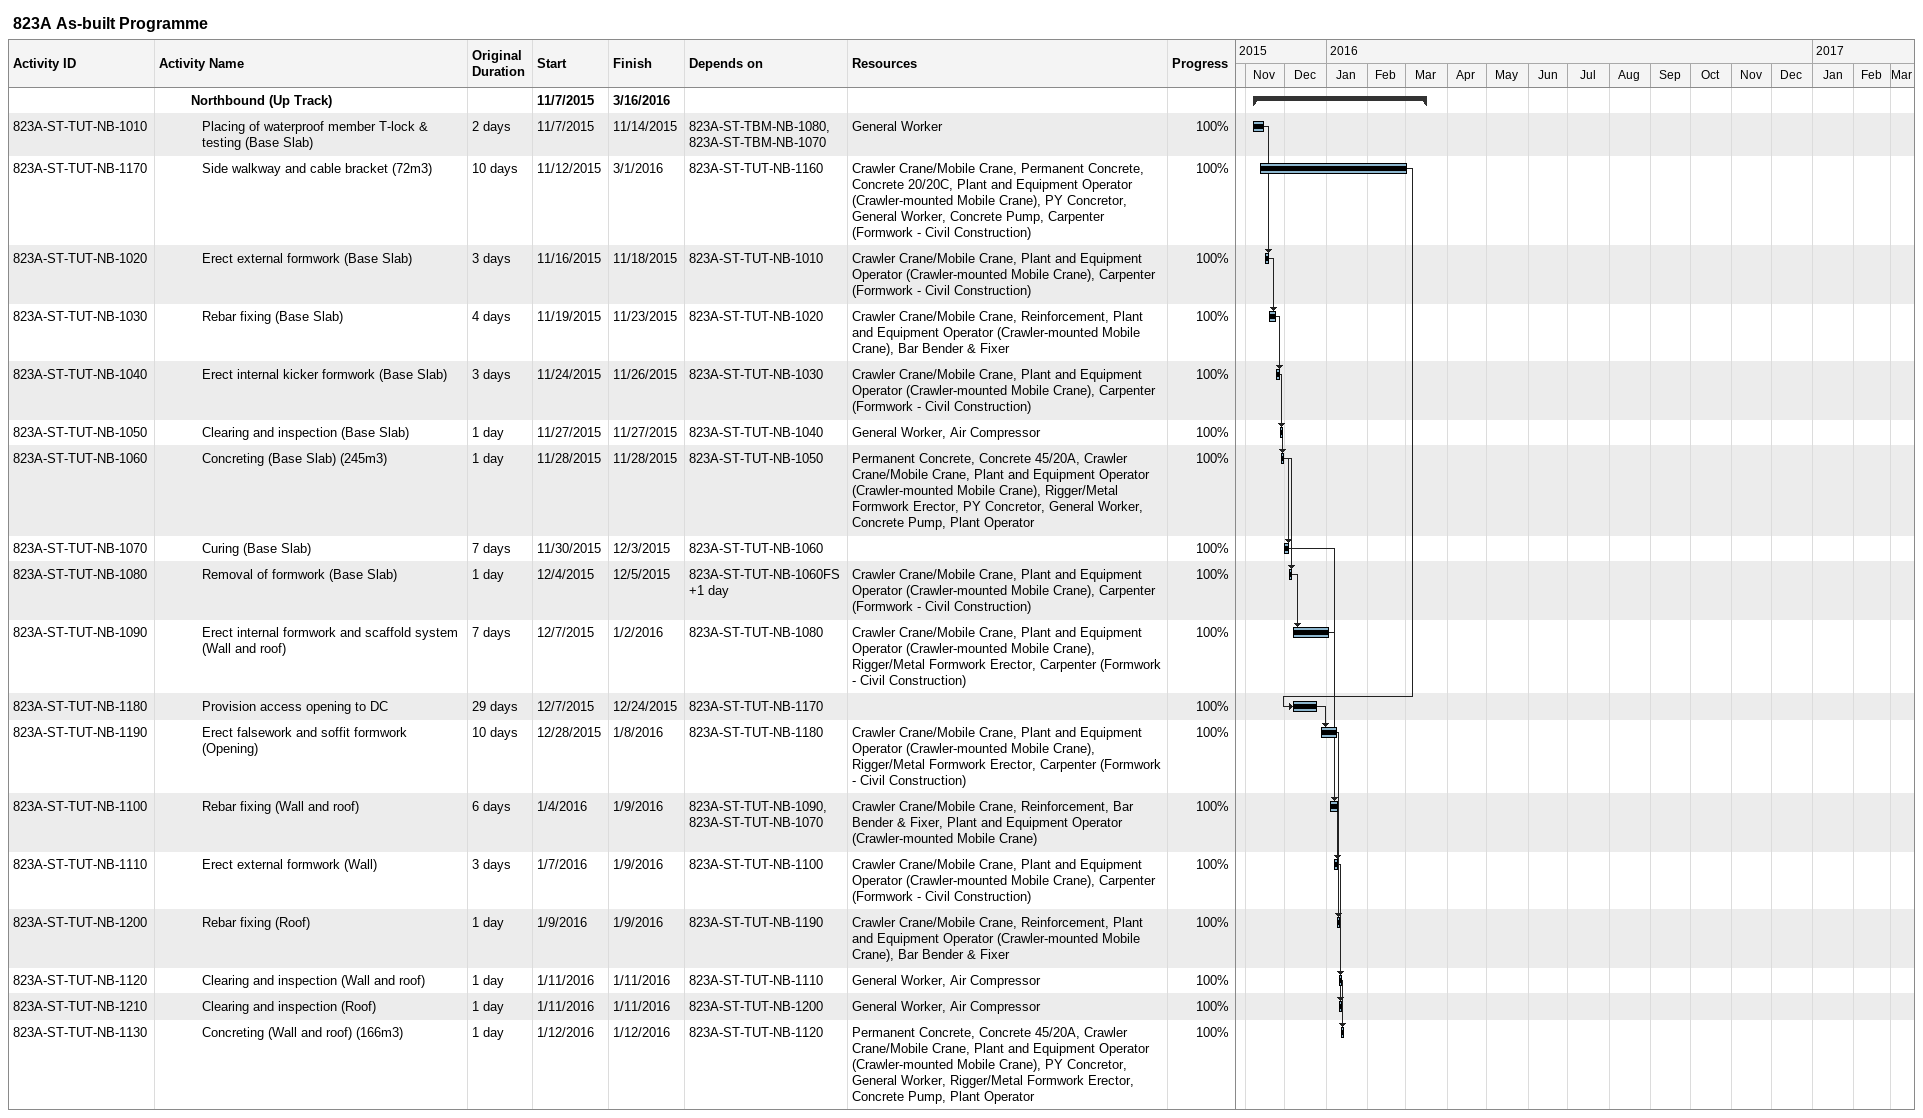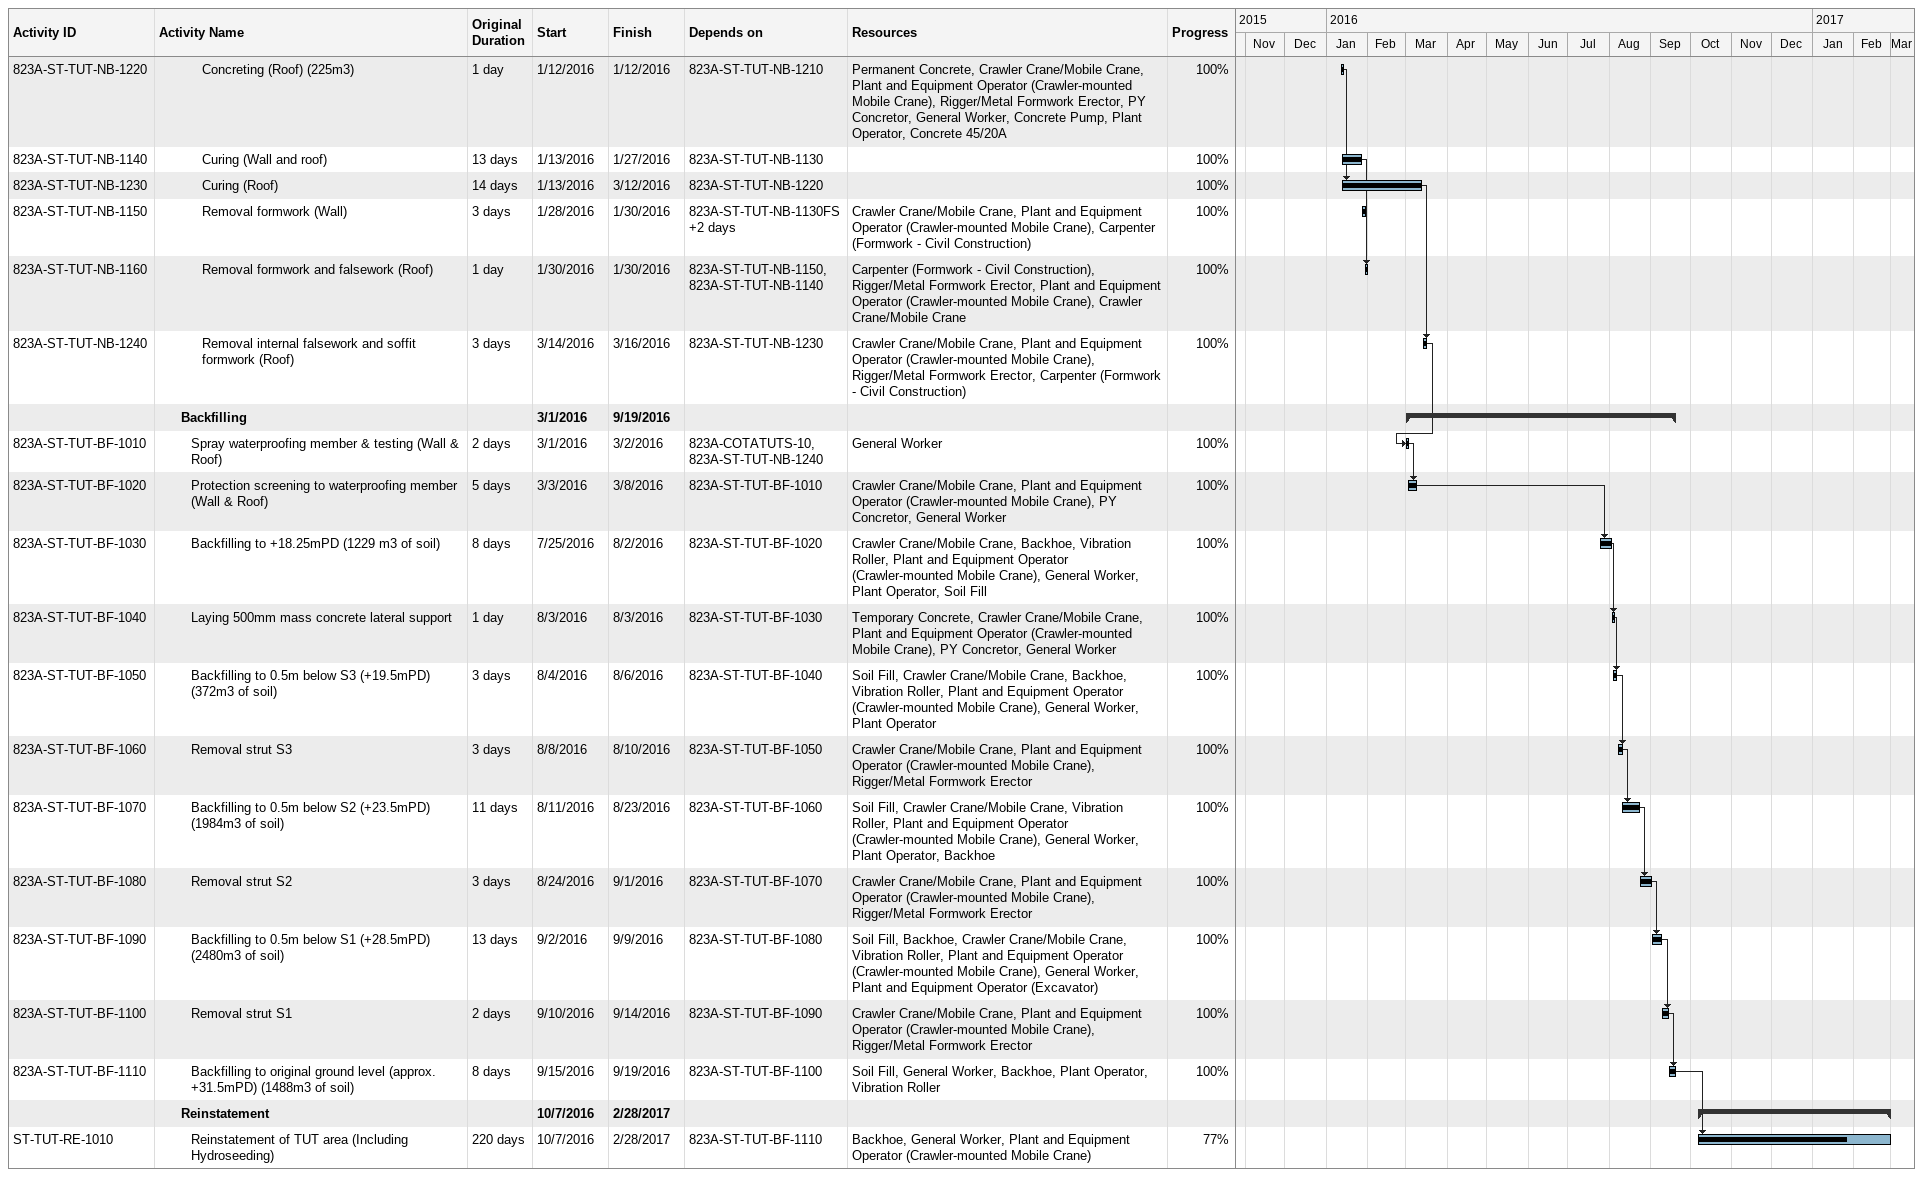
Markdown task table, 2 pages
823A As-built Programme

| ID | Level | Task | Original duration | Start | Finish | Predecessors | Resources | % complete |
|---|---|---|---|---|---|---|---|---|
|  | 4 | **Northbound (Up Track)** |  | 2015-11-07 | 2016-03-16 |  |  |  |
| 823A-ST-TUT-NB-1010 | 5 | Placing of waterproof member T-lock & testing (Base Slab) | 2d | 2015-11-07 | 2015-11-14 | 823A-ST-TBM-NB-1080, 823A-ST-TBM-NB-1070 | General Worker | 100 |
| 823A-ST-TUT-NB-1170 | 5 | Side walkway and cable bracket (72m3) | 10d | 2015-11-12 | 2016-03-01 | 823A-ST-TUT-NB-1160 | Crawler Crane/Mobile Crane, Permanent Concrete, Concrete 20/20C, Plant and Equipment Operator (Crawler-mounted Mobile Crane), PY Concretor, General Worker, Concrete Pump, Carpenter (Formwork - Civil Construction) | 100 |
| 823A-ST-TUT-NB-1020 | 5 | Erect external formwork (Base Slab) | 3d | 2015-11-16 | 2015-11-18 | 823A-ST-TUT-NB-1010 | Crawler Crane/Mobile Crane, Plant and Equipment Operator (Crawler-mounted Mobile Crane), Carpenter (Formwork - Civil Construction) | 100 |
| 823A-ST-TUT-NB-1030 | 5 | Rebar fixing (Base Slab) | 4d | 2015-11-19 | 2015-11-23 | 823A-ST-TUT-NB-1020 | Crawler Crane/Mobile Crane, Reinforcement, Plant and Equipment Operator (Crawler-mounted Mobile Crane), Bar Bender & Fixer | 100 |
| 823A-ST-TUT-NB-1040 | 5 | Erect internal kicker formwork (Base Slab) | 3d | 2015-11-24 | 2015-11-26 | 823A-ST-TUT-NB-1030 | Crawler Crane/Mobile Crane, Plant and Equipment Operator (Crawler-mounted Mobile Crane), Carpenter (Formwork - Civil Construction) | 100 |
| 823A-ST-TUT-NB-1050 | 5 | Clearing and inspection (Base Slab) | 1d | 2015-11-27 | 2015-11-27 | 823A-ST-TUT-NB-1040 | General Worker, Air Compressor | 100 |
| 823A-ST-TUT-NB-1060 | 5 | Concreting (Base Slab) (245m3) | 1d | 2015-11-28 | 2015-11-28 | 823A-ST-TUT-NB-1050 | Permanent Concrete, Concrete 45/20A, Crawler Crane/Mobile Crane, Plant and Equipment Operator (Crawler-mounted Mobile Crane), Rigger/Metal Formwork Erector, PY Concretor, General Worker, Concrete Pump, Plant Operator | 100 |
| 823A-ST-TUT-NB-1070 | 5 | Curing (Base Slab) | 7d | 2015-11-30 | 2015-12-03 | 823A-ST-TUT-NB-1060 |  | 100 |
| 823A-ST-TUT-NB-1080 | 5 | Removal of formwork (Base Slab) | 1d | 2015-12-04 | 2015-12-05 | 823A-ST-TUT-NB-1060FS+1d | Crawler Crane/Mobile Crane, Plant and Equipment Operator (Crawler-mounted Mobile Crane), Carpenter (Formwork - Civil Construction) | 100 |
| 823A-ST-TUT-NB-1090 | 5 | Erect internal formwork and scaffold system (Wall and roof) | 7d | 2015-12-07 | 2016-01-02 | 823A-ST-TUT-NB-1080 | Crawler Crane/Mobile Crane, Plant and Equipment Operator (Crawler-mounted Mobile Crane), Rigger/Metal Formwork Erector, Carpenter (Formwork - Civil Construction) | 100 |
| 823A-ST-TUT-NB-1180 | 5 | Provision access opening to DC | 29d | 2015-12-07 | 2015-12-24 | 823A-ST-TUT-NB-1170 |  | 100 |
| 823A-ST-TUT-NB-1190 | 5 | Erect falsework and soffit formwork (Opening) | 10d | 2015-12-28 | 2016-01-08 | 823A-ST-TUT-NB-1180 | Crawler Crane/Mobile Crane, Plant and Equipment Operator (Crawler-mounted Mobile Crane), Rigger/Metal Formwork Erector, Carpenter (Formwork - Civil Construction) | 100 |
| 823A-ST-TUT-NB-1100 | 5 | Rebar fixing (Wall and roof) | 6d | 2016-01-04 | 2016-01-09 | 823A-ST-TUT-NB-1090, 823A-ST-TUT-NB-1070 | Crawler Crane/Mobile Crane, Reinforcement, Bar Bender & Fixer, Plant and Equipment Operator (Crawler-mounted Mobile Crane) | 100 |
| 823A-ST-TUT-NB-1110 | 5 | Erect external formwork (Wall) | 3d | 2016-01-07 | 2016-01-09 | 823A-ST-TUT-NB-1100 | Crawler Crane/Mobile Crane, Plant and Equipment Operator (Crawler-mounted Mobile Crane), Carpenter (Formwork - Civil Construction) | 100 |
| 823A-ST-TUT-NB-1200 | 5 | Rebar fixing (Roof) | 1d | 2016-01-09 | 2016-01-09 | 823A-ST-TUT-NB-1190 | Crawler Crane/Mobile Crane, Reinforcement, Plant and Equipment Operator (Crawler-mounted Mobile Crane), Bar Bender & Fixer | 100 |
| 823A-ST-TUT-NB-1120 | 5 | Clearing and inspection (Wall and roof) | 1d | 2016-01-11 | 2016-01-11 | 823A-ST-TUT-NB-1110 | General Worker, Air Compressor | 100 |
| 823A-ST-TUT-NB-1210 | 5 | Clearing and inspection (Roof) | 1d | 2016-01-11 | 2016-01-11 | 823A-ST-TUT-NB-1200 | General Worker, Air Compressor | 100 |
| 823A-ST-TUT-NB-1130 | 5 | Concreting (Wall and roof) (166m3) | 1d | 2016-01-12 | 2016-01-12 | 823A-ST-TUT-NB-1120 | Permanent Concrete, Concrete 45/20A, Crawler Crane/Mobile Crane, Plant and Equipment Operator (Crawler-mounted Mobile Crane), PY Concretor, General Worker, Rigger/Metal Formwork Erector, Concrete Pump, Plant Operator | 100 |
| 823A-ST-TUT-NB-1220 | 5 | Concreting (Roof) (225m3) | 1d | 2016-01-12 | 2016-01-12 | 823A-ST-TUT-NB-1210 | Permanent Concrete, Crawler Crane/Mobile Crane, Plant and Equipment Operator (Crawler-mounted Mobile Crane), Rigger/Metal Formwork Erector, PY Concretor, General Worker, Concrete Pump, Plant Operator, Concrete 45/20A | 100 |
| 823A-ST-TUT-NB-1140 | 5 | Curing (Wall and roof) | 13d | 2016-01-13 | 2016-01-27 | 823A-ST-TUT-NB-1130 |  | 100 |
| 823A-ST-TUT-NB-1230 | 5 | Curing (Roof) | 14d | 2016-01-13 | 2016-03-12 | 823A-ST-TUT-NB-1220 |  | 100 |
| 823A-ST-TUT-NB-1150 | 5 | Removal formwork (Wall) | 3d | 2016-01-28 | 2016-01-30 | 823A-ST-TUT-NB-1130FS+2d | Crawler Crane/Mobile Crane, Plant and Equipment Operator (Crawler-mounted Mobile Crane), Carpenter (Formwork - Civil Construction) | 100 |
| 823A-ST-TUT-NB-1160 | 5 | Removal formwork and falsework (Roof) | 1d | 2016-01-30 | 2016-01-30 | 823A-ST-TUT-NB-1150, 823A-ST-TUT-NB-1140 | Carpenter (Formwork - Civil Construction), Rigger/Metal Formwork Erector, Plant and Equipment Operator (Crawler-mounted Mobile Crane), Crawler Crane/Mobile Crane | 100 |
| 823A-ST-TUT-NB-1240 | 5 | Removal internal falsework and soffit formwork (Roof) | 3d | 2016-03-14 | 2016-03-16 | 823A-ST-TUT-NB-1230 | Crawler Crane/Mobile Crane, Plant and Equipment Operator (Crawler-mounted Mobile Crane), Rigger/Metal Formwork Erector, Carpenter (Formwork - Civil Construction) | 100 |
|  | 3 | **Backfilling** |  | 2016-03-01 | 2016-09-19 |  |  |  |
| 823A-ST-TUT-BF-1010 | 4 | Spray waterproofing member & testing (Wall & Roof) | 2d | 2016-03-01 | 2016-03-02 | 823A-COTATUTS-10, 823A-ST-TUT-NB-1240 | General Worker | 100 |
| 823A-ST-TUT-BF-1020 | 4 | Protection screening to waterproofing member (Wall & Roof) | 5d | 2016-03-03 | 2016-03-08 | 823A-ST-TUT-BF-1010 | Crawler Crane/Mobile Crane, Plant and Equipment Operator (Crawler-mounted Mobile Crane), PY Concretor, General Worker | 100 |
| 823A-ST-TUT-BF-1030 | 4 | Backfilling to +18.25mPD (1229 m3 of soil) | 8d | 2016-07-25 | 2016-08-02 | 823A-ST-TUT-BF-1020 | Crawler Crane/Mobile Crane, Backhoe, Vibration Roller, Plant and Equipment Operator (Crawler-mounted Mobile Crane), General Worker, Plant Operator, Soil Fill | 100 |
| 823A-ST-TUT-BF-1040 | 4 | Laying 500mm mass concrete lateral support | 1d | 2016-08-03 | 2016-08-03 | 823A-ST-TUT-BF-1030 | Temporary Concrete, Crawler Crane/Mobile Crane, Plant and Equipment Operator (Crawler-mounted Mobile Crane), PY Concretor, General Worker | 100 |
| 823A-ST-TUT-BF-1050 | 4 | Backfilling to 0.5m below S3 (+19.5mPD) (372m3 of soil) | 3d | 2016-08-04 | 2016-08-06 | 823A-ST-TUT-BF-1040 | Soil Fill, Crawler Crane/Mobile Crane, Backhoe, Vibration Roller, Plant and Equipment Operator (Crawler-mounted Mobile Crane), General Worker, Plant Operator | 100 |
| 823A-ST-TUT-BF-1060 | 4 | Removal strut S3 | 3d | 2016-08-08 | 2016-08-10 | 823A-ST-TUT-BF-1050 | Crawler Crane/Mobile Crane, Plant and Equipment Operator (Crawler-mounted Mobile Crane), Rigger/Metal Formwork Erector | 100 |
| 823A-ST-TUT-BF-1070 | 4 | Backfilling to 0.5m below S2 (+23.5mPD) (1984m3 of soil) | 11d | 2016-08-11 | 2016-08-23 | 823A-ST-TUT-BF-1060 | Soil Fill, Crawler Crane/Mobile Crane, Vibration Roller, Plant and Equipment Operator (Crawler-mounted Mobile Crane), General Worker, Plant Operator, Backhoe | 100 |
| 823A-ST-TUT-BF-1080 | 4 | Removal strut S2 | 3d | 2016-08-24 | 2016-09-01 | 823A-ST-TUT-BF-1070 | Crawler Crane/Mobile Crane, Plant and Equipment Operator (Crawler-mounted Mobile Crane), Rigger/Metal Formwork Erector | 100 |
| 823A-ST-TUT-BF-1090 | 4 | Backfilling to 0.5m below S1 (+28.5mPD) (2480m3 of soil) | 13d | 2016-09-02 | 2016-09-09 | 823A-ST-TUT-BF-1080 | Soil Fill, Backhoe, Crawler Crane/Mobile Crane, Vibration Roller, Plant and Equipment Operator (Crawler-mounted Mobile Crane), General Worker, Plant and Equipment Operator (Excavator) | 100 |
| 823A-ST-TUT-BF-1100 | 4 | Removal strut S1 | 2d | 2016-09-10 | 2016-09-14 | 823A-ST-TUT-BF-1090 | Crawler Crane/Mobile Crane, Plant and Equipment Operator (Crawler-mounted Mobile Crane), Rigger/Metal Formwork Erector | 100 |
| 823A-ST-TUT-BF-1110 | 4 | Backfilling to original ground level (approx. +31.5mPD) (1488m3 of soil) | 8d | 2016-09-15 | 2016-09-19 | 823A-ST-TUT-BF-1100 | Soil Fill, General Worker, Backhoe, Plant Operator, Vibration Roller | 100 |
|  | 3 | **Reinstatement** |  | 2016-10-07 | 2017-02-28 |  |  |  |
| ST-TUT-RE-1010 | 4 | Reinstatement of TUT area (Including Hydroseeding) | 220d | 2016-10-07 | 2017-02-28 | 823A-ST-TUT-BF-1110 | Backhoe, General Worker, Plant and Equipment Operator (Crawler-mounted Mobile Crane) | 77 |
